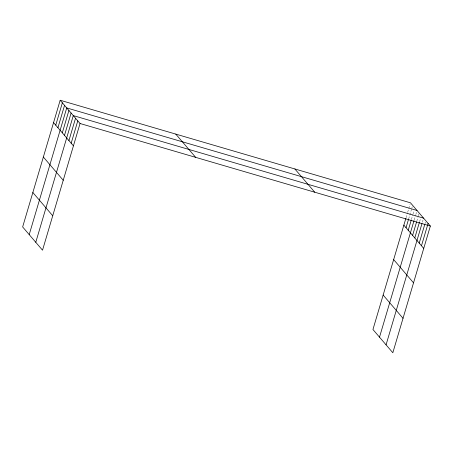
<?xml version="1.0" encoding="UTF-8"?>
<svg xmlns="http://www.w3.org/2000/svg" width="453" height="453" viewBox="0 0 453 453"><rect width="100%" height="100%" fill="white"/><g stroke="black" fill="none" stroke-linecap="round" stroke-linejoin="round"><path stroke-width="0.34" stroke-dasharray="2.27 1.7" d="M406.064 217.706L407.468 212.967M407.666 212.287L410.073 204.161M408.651 218.907L411.658 208.754M411.856 208.074L412.258 206.721M411.437 219.433L412.842 214.694M413.04 214.02L414.048 210.634M414.223 219.96L415.627 215.22M415.831 214.546L416.63 211.834M416.811 221.166L418.215 216.426M418.419 215.747L419.019 213.714M419.603 221.693L420.605 218.306M422.389 222.213L423.391 218.833M425.044 223.499L425.446 222.14"/><path stroke-width="0.68" d="M60.175 100.255L22.65 226.942L42.525 250.192L80.051 123.505L60.175 100.255L410.475 202.808L430.35 226.058L392.825 352.745L372.949 329.495L405.86 218.38M55.747 125.153L62.361 102.814M57.933 127.712L64.547 105.368M29.207 234.614L66.738 107.927L417.032 210.481M62.304 132.825L68.924 110.481M64.49 135.385L71.11 113.04M35.77 242.287L73.295 115.6L423.595 218.153M68.93 140.577L75.549 118.233M71.183 143.21L77.797 120.866M406.041 227.712L408.447 219.586M408.227 230.266L411.239 220.113M379.506 337.168L414.025 220.639M412.604 235.384L416.613 221.84M414.789 237.938L419.399 222.366M386.064 344.841L421.986 223.572M419.229 243.131L424.84 224.173M421.477 245.764L428.096 223.425M80.051 123.505L430.35 226.058M403.855 225.152L423.731 248.403M393.657 259.586L413.532 282.836M294.875 168.969L314.75 192.214M383.147 295.062L403.023 318.312M175.775 134.099L195.651 157.344M53.556 122.599L73.431 145.843M43.358 157.032L63.233 180.277M32.848 192.508L52.724 215.758"/></g></svg>
